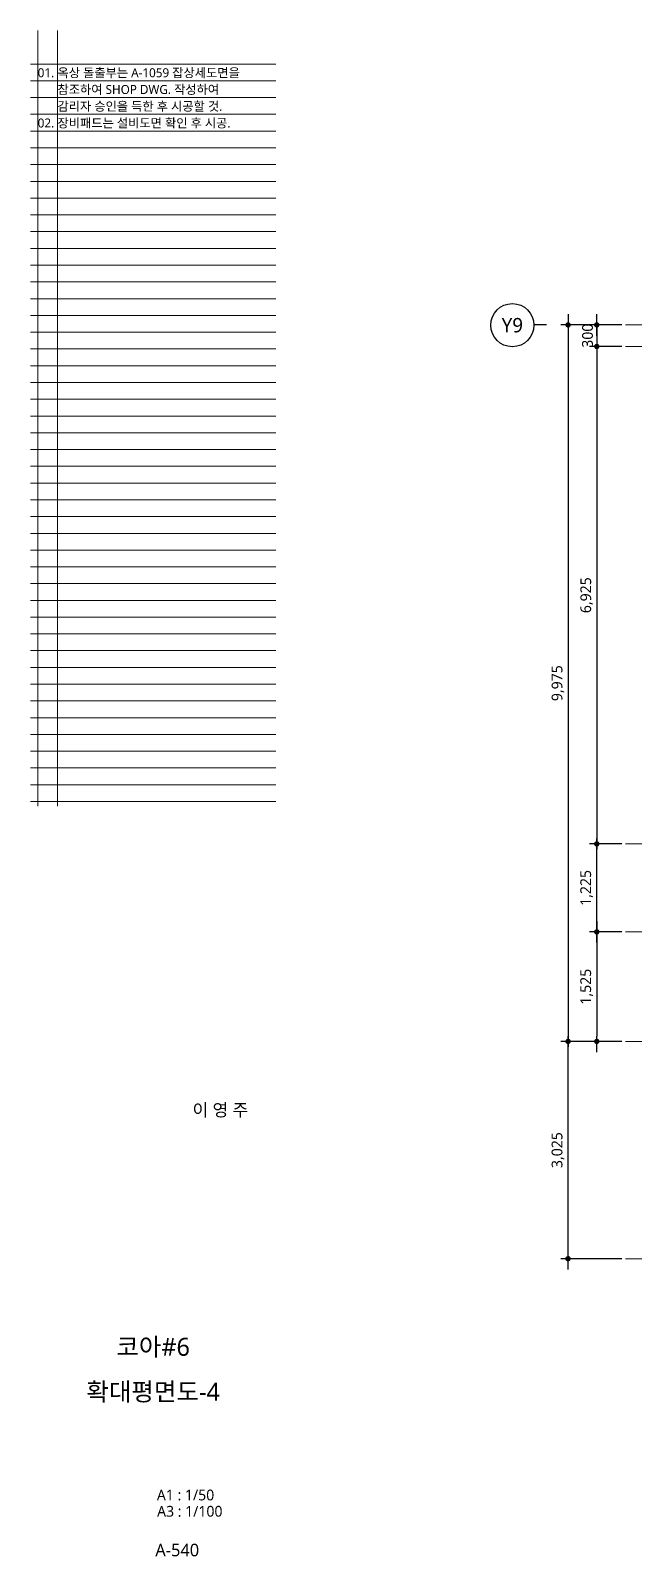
# Model space of a CAD drawing. Header units: millimetres. Extents: x 1424731 to 1631737, y 707248 to 849681.
# Drawn here: x 1586324 to 1594731, y 708374 to 729617 of the extents above; entities that cross this region are included whole.
import ezdxf
from ezdxf.enums import TextEntityAlignment as Align

# ---------------------------------------------------------------- set-up
doc = ezdxf.new("R2010")
doc.units = ezdxf.units.MM
doc.header["$MEASUREMENT"] = 0
doc.linetypes.add('CEN', pattern=[62, 60, -1, 0, -1])
doc.layers.get('0').update_dxf_attribs({"linetype": 'CONTINUOUS'})
for name, color, linetype, lineweight in [('A-AXIS-BUBL', 7, 'CONTINUOUS', 25), ('A-BORD-TEXT', 3, 'CONTINUOUS', 25), ('A-CNTL', 1, 'CEN', 15), ('A-DIMS', 7, 'CONTINUOUS', 25), ('A-XXXX-TXT2', 3, 'CONTINUOUS', 25)]:
    doc.layers.add(name, color=color, linetype=linetype, lineweight=lineweight)
doc.layers.add('A-XXXX-NPLT', color=144, linetype='CONTINUOUS', lineweight=15, plot=False)
doc.styles.add('HY울릉도L', font='')
doc.styles.add('맑은 고딕', font='malgun.ttf')
doc.styles.add('맑은고딕', font='malgun.ttf')
doc.styles.get('HY울릉도L').set_extended_font_data('HYwulM')
doc.dimstyles.new('CDIM', dxfattribs={"dimtxt": 3, "dimasz": 1.5, "dimexe": 2, "dimexo": 1, "dimgap": 1, "dimtad": 1, "dimdec": 0, "dimrnd": 0.5, "dimzin": 0, "dimdsep": 32, "dimlunit": 6, "dimtxsty": 'HY울릉도L', "dimblk1": '_CIDOT', "dimblk2": '_CIDOT', "dimsah": 1, "dimcen": 5.5, "dimclrd": 2, "dimclre": 2, "dimclrt": 7, "dimadec": 0, "dimazin": 0, "dimtfac": 1, "dimtdec": 0, "dimtix": 1, "dimtmove": 2, "dimatfit": 1, "dimldrblk": '_CIDOT', "dimfxl": 1, "dimtolj": 1, "dimtzin": 0, "dimlwd": -1, "dimarcsym": 0})

# ---------------------------------------------------------------- blocks, each defined once
blk = doc.blocks.new('_CIDOT')
at = {"color": 0, "linetype": 'ByBlock'}
blk.add_line((2, 0), (-1, 0), dxfattribs=at)
at = {"color": 0, "linetype": 'ByBlock', "const_width": 0.5}
blk.add_lwpolyline([(-0.25, 0, 1), (0.25, 0, 1)], format="xyb", close=True, dxfattribs=at)
blk = doc.blocks.new('*D232')
at = {"layer": 'A-DIMS', "lineweight": -2, "transparency": 16777216}
for p, q in [((1594556, 725519), (1594106, 725519)), ((1594556, 725219), (1594106, 725219))]:
    blk.add_line(p, q, dxfattribs=at)
at = {"layer": 'A-DIMS', "transparency": 16777216}
for p, q in [((1594206, 725594), (1594206, 725669)), ((1594206, 725519), (1594206, 725219)), ((1594206, 725144), (1594206, 725069))]:
    blk.add_line(p, q, dxfattribs=at)
at = {"layer": 'A-DIMS', "transparency": 16777216, "xscale": 75, "yscale": 75, "zscale": 75}
for p, rotation in [((1594206, 725519), 270), ((1594206, 725219), 90)]:
    blk.add_blockref('_CIDOT', p, dxfattribs=dict(at, rotation=rotation))
at = {"layer": 'A-DIMS', "color": 3, "transparency": 16777216, "insert": (1594078, 725369), "char_height": 150, "attachment_point": 5, "rotation": 90, "style": '맑은고딕'}
blk.add_mtext('\\A1;300', dxfattribs=at)
blk = doc.blocks.new('*D233')
at = {"layer": 'A-DIMS', "lineweight": -2, "transparency": 16777216}
for p, q in [((1594556, 725219), (1594106, 725219)), ((1594556, 718294), (1594106, 718294))]:
    blk.add_line(p, q, dxfattribs=at)
at = {"layer": 'A-DIMS', "transparency": 16777216}
blk.add_line((1594206, 725144), (1594206, 718369), dxfattribs=at)
at = {"layer": 'A-DIMS', "transparency": 16777216, "xscale": 75, "yscale": 75, "zscale": 75}
for p, rotation in [((1594206, 725219), 90), ((1594206, 718294), 270)]:
    blk.add_blockref('_CIDOT', p, dxfattribs=dict(at, rotation=rotation))
at = {"layer": 'A-DIMS', "color": 3, "transparency": 16777216, "insert": (1594066, 721756), "char_height": 150, "attachment_point": 5, "rotation": 90, "style": '맑은고딕'}
blk.add_mtext('\\A1;6,925', dxfattribs=at)
blk = doc.blocks.new('*D408')
at = {"layer": 'A-DIMS', "lineweight": -2, "transparency": 16777216}
for p, q in [((1594556, 718294), (1594106, 718294)), ((1594556, 717069), (1594106, 717069))]:
    blk.add_line(p, q, dxfattribs=at)
at = {"layer": 'A-DIMS', "transparency": 16777216}
blk.add_line((1594206, 717144), (1594206, 718219), dxfattribs=at)
at = {"layer": 'A-DIMS', "transparency": 16777216, "xscale": 75, "yscale": 75, "zscale": 75}
for p, rotation in [((1594206, 718294), 90), ((1594206, 717069), 270)]:
    blk.add_blockref('_CIDOT', p, dxfattribs=dict(at, rotation=rotation))
at = {"layer": 'A-DIMS', "color": 3, "transparency": 16777216, "insert": (1594065, 717681), "char_height": 150, "attachment_point": 5, "rotation": 90, "style": '맑은고딕'}
blk.add_mtext('\\A1;1,225', dxfattribs=at)
blk = doc.blocks.new('*D1135')
at = {"layer": 'A-DIMS', "lineweight": -2, "transparency": 16777216}
for p, q in [((1594556, 717069), (1594106, 717069)), ((1594556, 715544), (1594106, 715544))]:
    blk.add_line(p, q, dxfattribs=at)
at = {"layer": 'A-DIMS', "transparency": 16777216}
blk.add_line((1594206, 716994), (1594206, 715619), dxfattribs=at)
at = {"layer": 'A-DIMS', "transparency": 16777216, "xscale": 75, "yscale": 75, "zscale": 75}
for p, rotation in [((1594206, 717069), 90), ((1594206, 715544), 270)]:
    blk.add_blockref('_CIDOT', p, dxfattribs=dict(at, rotation=rotation))
at = {"layer": 'A-DIMS', "color": 3, "transparency": 16777216, "insert": (1594065, 716306), "char_height": 150, "attachment_point": 5, "rotation": 90, "style": '맑은고딕'}
blk.add_mtext('\\A1;1,525', dxfattribs=at)
blk = doc.blocks.new('*D1136')
at = {"layer": 'A-DIMS', "lineweight": -2, "transparency": 16777216}
for p, q in [((1594556, 715544), (1593706, 715544)), ((1594556, 712519), (1593706, 712519))]:
    blk.add_line(p, q, dxfattribs=at)
at = {"layer": 'A-DIMS', "transparency": 16777216}
blk.add_line((1593806, 712594), (1593806, 715469), dxfattribs=at)
at = {"layer": 'A-DIMS', "transparency": 16777216, "xscale": 75, "yscale": 75, "zscale": 75}
for p, rotation in [((1593806, 715544), 90), ((1593806, 712519), 270)]:
    blk.add_blockref('_CIDOT', p, dxfattribs=dict(at, rotation=rotation))
at = {"layer": 'A-DIMS', "color": 3, "transparency": 16777216, "insert": (1593666, 714031), "char_height": 150, "attachment_point": 5, "rotation": 90, "style": '맑은고딕'}
blk.add_mtext('\\A1;3,025', dxfattribs=at)
blk = doc.blocks.new('*D1137')
at = {"layer": 'A-DIMS', "lineweight": -2, "transparency": 16777216}
for p, q in [((1594556, 725519), (1593706, 725519)), ((1594556, 715544), (1593706, 715544))]:
    blk.add_line(p, q, dxfattribs=at)
at = {"layer": 'A-DIMS', "transparency": 16777216}
blk.add_line((1593806, 725444), (1593806, 715619), dxfattribs=at)
at = {"layer": 'A-DIMS', "transparency": 16777216, "xscale": 75, "yscale": 75, "zscale": 75}
for p, rotation in [((1593806, 725519), 90), ((1593806, 715544), 270)]:
    blk.add_blockref('_CIDOT', p, dxfattribs=dict(at, rotation=rotation))
at = {"layer": 'A-DIMS', "color": 3, "transparency": 16777216, "insert": (1593666, 720531), "char_height": 150, "attachment_point": 5, "rotation": 90, "style": '맑은고딕'}
blk.add_mtext('\\A1;9,975', dxfattribs=at)
blk = doc.blocks.new('NOTE(220317)')
at = {"layer": 'A-XXXX-NPLT'}
for p, q in [((1010649.8, 179732.7), (1010649.8, 175412.7)), ((1010759.8, 179732.7), (1010759.8, 175412.7)), ((1010609.8, 179546.1), (1011974.8, 179546.1)), ((1010609.8, 179452.7), (1011974.8, 179452.7)), ((1010609.8, 179359.4), (1011974.8, 179359.4)), ((1010609.8, 179266.1), (1011974.8, 179266.1)), ((1010609.8, 179172.7), (1011974.8, 179172.7)), ((1010609.8, 179079.4), (1011974.8, 179079.4)), ((1010609.8, 178986.1), (1011974.8, 178986.1)), ((1010609.8, 178892.7), (1011974.8, 178892.7)), ((1010609.8, 178799.4), (1011974.8, 178799.4)), ((1010609.8, 178706.1), (1011974.8, 178706.1)), ((1010609.8, 178612.7), (1011974.8, 178612.7)), ((1010609.8, 178519.4), (1011974.8, 178519.4)), ((1010609.8, 178426.1), (1011974.8, 178426.1)), ((1010609.8, 178332.7), (1011974.8, 178332.7)), ((1010609.8, 178239.4), (1011974.8, 178239.4)), ((1010609.8, 178146.1), (1011974.8, 178146.1)), ((1010609.8, 178052.7), (1011974.8, 178052.7)), ((1010609.8, 177959.4), (1011974.8, 177959.4)), ((1010609.8, 177866.1), (1011974.8, 177866.1)), ((1010609.8, 177772.7), (1011974.8, 177772.7)), ((1010609.8, 177679.4), (1011974.8, 177679.4)), ((1010609.8, 177586.1), (1011974.8, 177586.1)), ((1010609.8, 177492.7), (1011974.8, 177492.7)), ((1010609.8, 177399.4), (1011974.8, 177399.4)), ((1010609.8, 177306.1), (1011974.8, 177306.1)), ((1010609.8, 177212.7), (1011974.8, 177212.7)), ((1010609.8, 177119.4), (1011974.8, 177119.4)), ((1010609.8, 177026.1), (1011974.8, 177026.1)), ((1010609.8, 176932.7), (1011974.8, 176932.7)), ((1010609.8, 176839.4), (1011974.8, 176839.4)), ((1010609.8, 176746.1), (1011974.8, 176746.1)), ((1010609.8, 176652.7), (1011974.8, 176652.7)), ((1010609.8, 176559.4), (1011974.8, 176559.4)), ((1010609.8, 176466.1), (1011974.8, 176466.1)), ((1010609.8, 176372.7), (1011974.8, 176372.7)), ((1010609.8, 176279.4), (1011974.8, 176279.4)), ((1010609.8, 176186.1), (1011974.8, 176186.1)), ((1010609.8, 176092.7), (1011974.8, 176092.7)), ((1010609.8, 175999.4), (1011974.8, 175999.4)), ((1010609.8, 175906.1), (1011974.8, 175906.1)), ((1010609.8, 175812.7), (1011974.8, 175812.7)), ((1010609.8, 175719.4), (1011974.8, 175719.4)), ((1010609.8, 175626.1), (1011974.8, 175626.1)), ((1010609.8, 175532.7), (1011974.8, 175532.7)), ((1010609.8, 175439.4), (1011974.8, 175439.4))]:
    blk.add_line(p, q, dxfattribs=at)
blk = doc.blocks.new('NOTE_확대평면도_1')
at = {"layer": 'A-XXXX-TXT2', "style": '맑은 고딕'}
for s, p in [('01.', (7576.5, 4901.4)), ('옥상 돌출부는 A-1059 잡상세도면을', (7631.5, 4901.4)), ('참조하여 SHOP DWG. 작성하여', (7631.5, 4854.8)), ('감리자 승인을 득한 후 시공할 것.', (7631.5, 4808.1)), ('02.', (7576.5, 4761.4)), ('장비패드는 설비도면 확인 후 시공.', (7631.5, 4761.4))]:
    blk.add_text(s, height=25, dxfattribs=at).set_placement(p, align=Align.MIDDLE_LEFT)

msp = doc.modelspace()

# ---------------------------------------------------------------- linework, layer by layer
at = {"layer": 'A-AXIS-BUBL', "ltscale": 0.2}
msp.add_line((1593505.7, 725518.7), (1593330.7, 725518.7), dxfattribs=at)
msp.add_circle((1593030.7, 725515.7), 300, dxfattribs=at)
at = {"layer": 'A-CNTL'}
for p, q in [((1594605.7, 725518.7), (1608955.7, 725518.7)), ((1608955.7, 725218.7), (1594605.7, 725218.7)), ((1600730.7, 718293.7), (1594605.7, 718293.7)), ((1598605.7, 717068.7), (1594605.7, 717068.7)), ((1608955.7, 715543.7), (1594605.7, 715543.7)), ((1594605.7, 712518.7), (1608955.7, 712518.7))]:
    msp.add_line(p, q, dxfattribs=at)

# ---------------------------------------------------------------- block references
for name, p, xscale, yscale, zscale in [('NOTE(220317)', (-940200, 280285.6), 2.499999981306344, 2.499999981306344, 2.499999981306344), ('NOTE_확대평면도_1', (1548542, 704522.8), 4.999999962612687, 4.999999962612687, 4.999999962612687)]:
    msp.add_blockref(name, p, dxfattribs=dict(xscale=xscale, yscale=yscale, zscale=zscale))

# ---------------------------------------------------------------- texts
at = {"layer": 'A-BORD-TEXT', "style": '맑은고딕'}
for s, height, p in [('이 영 주', 175, (1589356.3, 714502.3)), ('A1 : 1/50', 150, (1588881.5, 709154.6)), ('A3 : 1/100', 150, (1588996.4, 708927.9)), ('A-540', 175, (1588671.7, 708376.1))]:
    msp.add_text(s, height=height, dxfattribs=at).set_placement(p, align=Align.RIGHT)
for s, p in [('코아#6', (1588030.7, 711292.4)), ('확대평면도-4', (1588030.7, 710667.4))]:
    msp.add_text(s, height=250, dxfattribs=at).set_placement(p, align=Align.MIDDLE_CENTER)
at = {"layer": 'A-XXXX-TXT2', "ltscale": 0.2, "style": '맑은고딕'}
msp.add_text('Y9', height=200, dxfattribs=at).set_placement((1593030.7, 725515.7), align=Align.MIDDLE)

# ---------------------------------------------------------------- dimensions: what is measured, and where the dimension line sits
at = {"layer": 'A-DIMS'}
for base, p1, p2, angle, picture, middle in [((1593805.7, 715543.7), (1594605.7, 725518.7), (1594605.7, 715543.7), 90, '*D1137', (1593665.7, 720531.2)), ((1594205.7, 725218.7), (1594605.7, 725518.7), (1594605.7, 725218.7), 90, '*D232', (1594078.2, 725368.7)), ((1594205.7, 718293.7), (1594605.7, 725218.7), (1594605.7, 718293.7), 90, '*D233', (1594065.7, 721756.2)), ((1594205.7, 718293.7), (1594605.7, 717068.7), (1594605.7, 718293.7), 270, '*D408', (1594065.3, 717681.2)), ((1594205.7, 715543.7), (1594605.7, 717068.7), (1594605.7, 715543.7), 90, '*D1135', (1594065.3, 716306.2)), ((1593805.7, 715543.7), (1594605.7, 712518.7), (1594605.7, 715543.7), 270, '*D1136', (1593665.7, 714031.2))]:
    dim = msp.add_linear_dim(base=base, p1=p1, p2=p2, angle=angle, dimstyle='CDIM', override={"dimscale": 50, "dimtxsty": '맑은고딕', "dimclrd": 256, "dimclre": 256, "dimclrt": 3}, dxfattribs=at)
    dim.commit()
    dim.dimension.update_dxf_attribs({"geometry": picture, "text_midpoint": middle})

doc.saveas('drawing.dxf')
